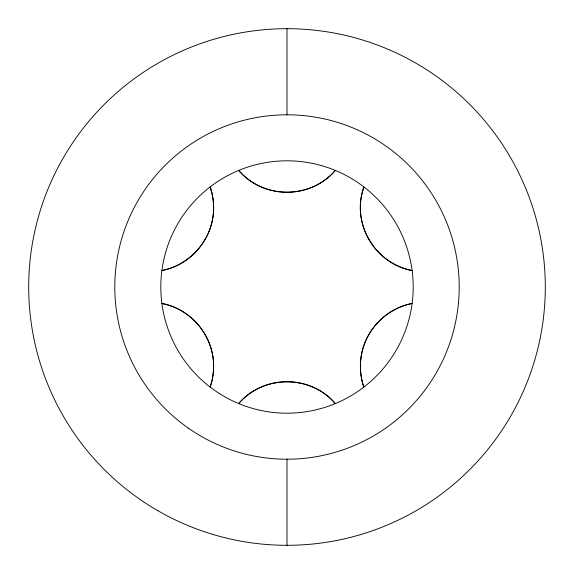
<?xml version="1.0" encoding="UTF-8"?>
<svg xmlns="http://www.w3.org/2000/svg" width="574" height="574" viewBox="0 0 574 574"><rect width="100%" height="100%" fill="white"/><g stroke="black" fill="none" stroke-linecap="round" stroke-linejoin="round"><path stroke-width="0.86" d="M287 28.7L287 114.8M287 459.2L287 545.3M331.88 174.022A64.116 64.116 0 0 0 335.295 170.406C311.388 199.293 262.619 199.3 238.705 170.406A64.116 64.116 0 0 0 330.681 175.163M242.12 399.978A64.116 64.116 0 0 0 238.705 403.594C262.612 374.707 311.381 374.7 335.295 403.594A64.116 64.116 0 0 0 243.319 398.837M213.621 366.384L213.227 373.444L212.071 380.375L210.17 387.12A64.116 64.116 0 0 0 161.875 303.474C191.214 308.79 214.023 336.601 213.621 366.384M213.621 207.616C214.059 237.428 191.171 265.152 161.875 270.526A64.116 64.116 0 0 0 210.17 186.88L212.079 193.617L213.234 200.527L213.621 207.616M361.527 195.526C354.402 228.954 378.453 264.636 412.125 270.526A64.116 64.116 0 0 1 363.83 186.88L361.527 195.526M361.484 354.589C359.546 365.43 360.372 376.666 363.83 387.12A64.116 64.116 0 0 1 412.125 303.474C386.919 308.26 366.011 329.333 361.484 354.589M219.196 393.434A126.201 126.201 0 0 0 413.079 292.503A126.201 126.201 0 0 0 228.732 175.063A126.201 126.201 0 0 0 219.196 393.434M157.85 510.695A258.3 258.3 0 0 0 545.3 287A258.3 258.3 0 0 0 157.85 63.305A258.3 258.3 0 0 0 157.85 510.695M188.229 428.061A172.2 172.2 0 0 0 458.547 302.01A172.2 172.2 0 0 0 214.224 130.937A172.2 172.2 0 0 0 188.229 428.061"/></g></svg>
